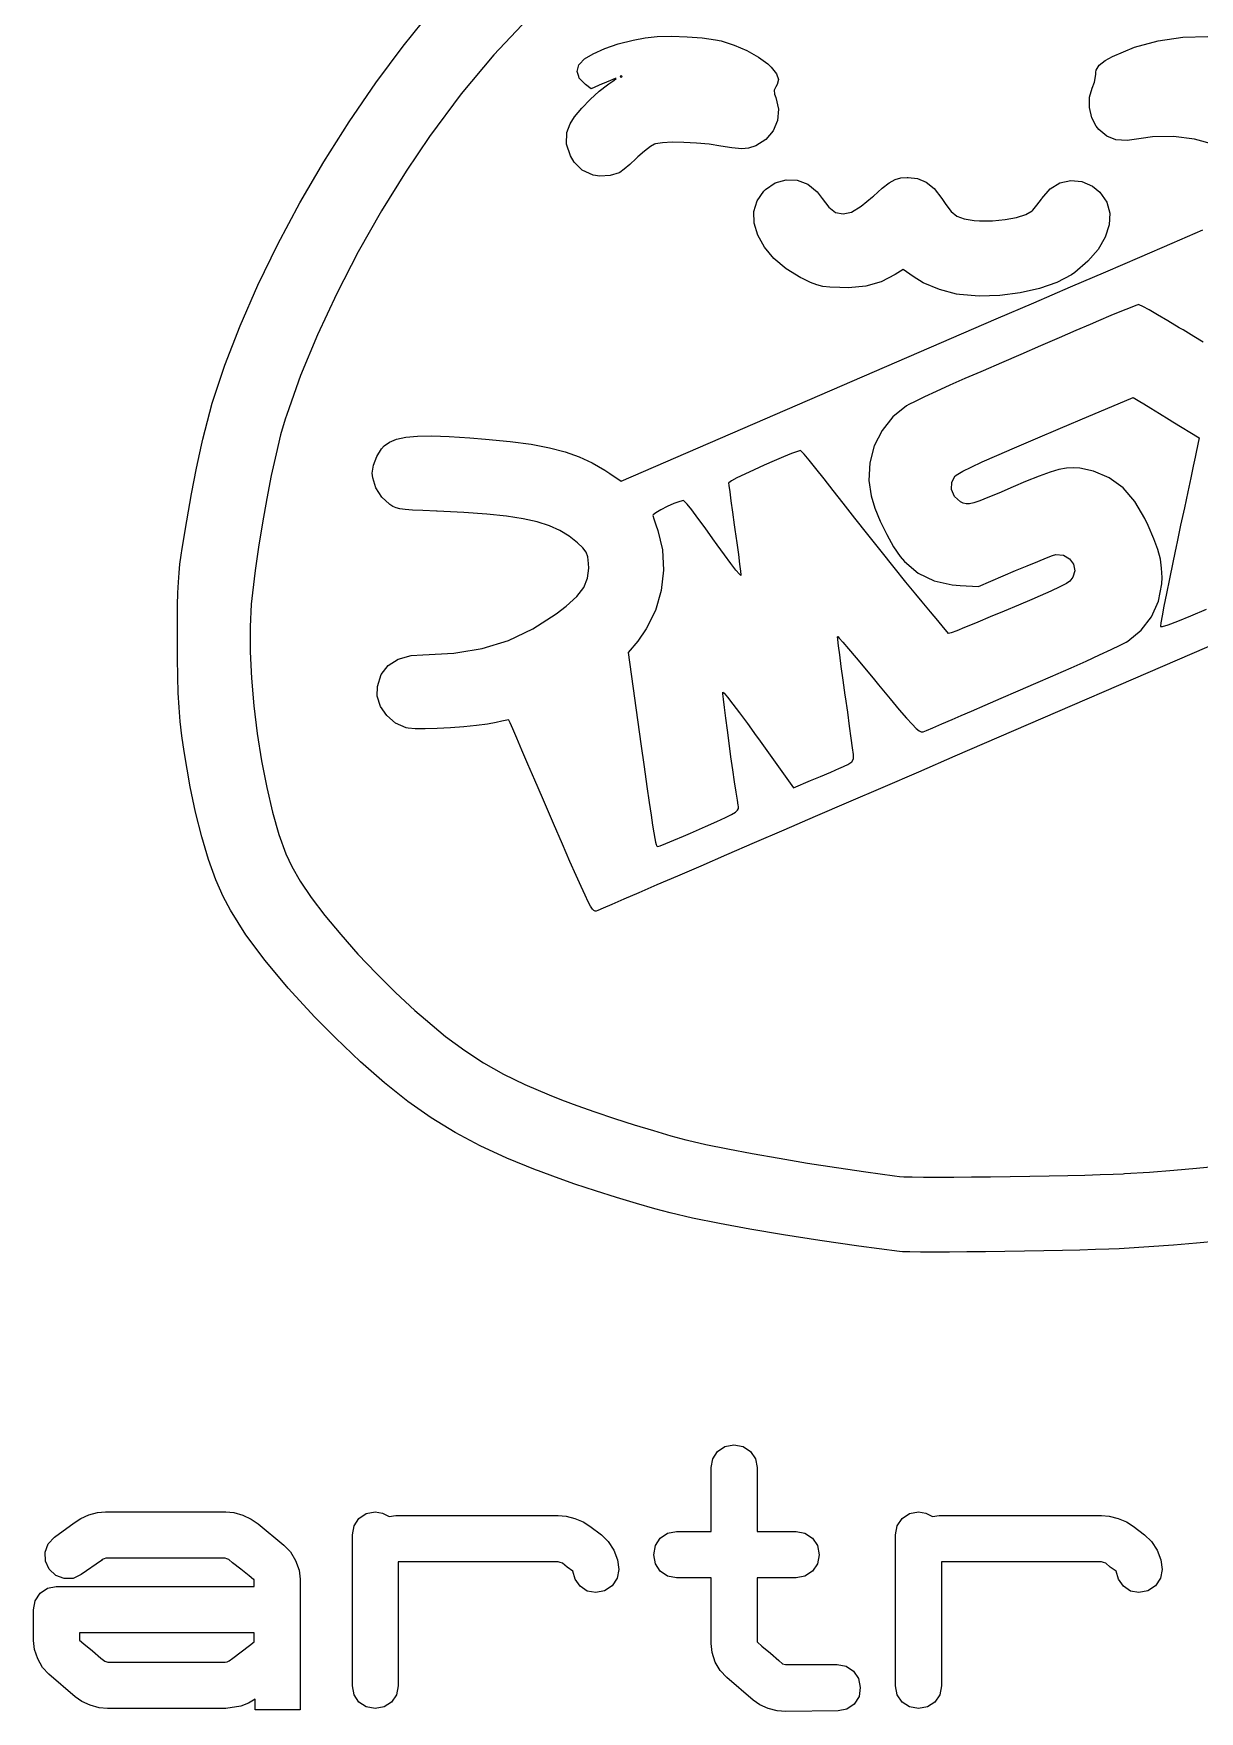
# Model space of a CAD drawing. Header units: inches. Extents: x 2.93 to 6.73, y -4.05 to -2.01.
# Drawn here: x 4.1877 to 4.3345, y -3.211 to -2.9997 of the extents above; entities that cross this region are included whole.
import ezdxf

# ---------------------------------------------------------------- set-up
doc = ezdxf.new("R2010")
doc.units = ezdxf.units.IN
doc.header["$MEASUREMENT"] = 0
doc.layers.add('BLACK', color=7, linetype='CONTINUOUS')

msp = doc.modelspace()

# ---------------------------------------------------------------- linework, layer by layer
at = {"layer": 'BLACK', "linetype": 'CONTINUOUS'}
for p, q in [((4.23423, -3.00129), (4.23665, -2.99829)), ((4.24987, -2.9979), (4.24564, -3.00239)), ((4.26129, -3.00102), (4.26316, -3.00054)), ((4.26316, -3.00054), (4.2647, -3.00024)), ((4.2647, -3.00024), (4.2662, -3.00009)), ((4.2662, -3.00009), (4.26802, -3.00005)), ((4.26802, -3.00005), (4.26998, -3.00011)), ((4.26998, -3.00011), (4.27188, -3.00026)), ((4.27188, -3.00026), (4.27354, -3.00049)), ((4.27354, -3.00049), (4.27428, -3.00065)), ((4.27428, -3.00065), (4.2759, -3.00117)), ((4.32631, -3.00145), (4.32931, -3.00064)), ((4.32931, -3.00064), (4.33243, -3.00018)), ((4.33243, -3.00018), (4.33555, -3.00008)), ((4.23076, -3.00594), (4.23423, -3.00129)), ((4.24564, -3.00239), (4.24153, -3.00731)), ((4.25706, -3.00291), (4.25815, -3.00225)), ((4.25815, -3.00225), (4.2596, -3.00161)), ((4.2596, -3.00161), (4.26129, -3.00102)), ((4.2759, -3.00117), (4.27751, -3.00187)), ((4.27751, -3.00187), (4.27897, -3.00268)), ((4.27897, -3.00268), (4.28013, -3.00353)), ((4.32261, -3.00311), (4.32355, -3.00259)), ((4.32355, -3.00259), (4.32631, -3.00145)), ((4.25612, -3.00449), (4.25634, -3.00364)), ((4.25632, -3.00511), (4.25612, -3.00449)), ((4.25634, -3.00364), (4.2564, -3.00356)), ((4.2564, -3.00356), (4.25706, -3.00291)), ((4.28013, -3.00353), (4.28055, -3.00393)), ((4.28055, -3.00393), (4.28122, -3.0048)), ((4.28122, -3.0048), (4.28147, -3.00549)), ((4.32139, -3.00511), (4.32144, -3.00481)), ((4.32144, -3.00481), (4.32147, -3.00459)), ((4.32147, -3.00459), (4.3215, -3.00433)), ((4.3215, -3.00433), (4.32188, -3.0037)), ((4.32188, -3.0037), (4.32261, -3.00311)), ((4.22741, -3.01082), (4.23076, -3.00594)), ((4.25639, -3.00533), (4.25632, -3.00511)), ((4.25716, -3.00612), (4.25639, -3.00533)), ((4.25788, -3.00666), (4.25716, -3.00612)), ((4.25776, -3.00801), (4.25888, -3.00699)), ((4.25926, -3.00606), (4.25788, -3.00666)), ((4.25888, -3.00699), (4.25993, -3.00617)), ((4.25931, -3.00604), (4.25926, -3.00606)), ((4.26033, -3.00561), (4.25931, -3.00604)), ((4.25993, -3.00617), (4.26011, -3.00605)), ((4.26011, -3.00605), (4.26076, -3.00561)), ((4.2609, -3.00539), (4.26033, -3.00561)), ((4.26076, -3.00561), (4.26103, -3.00539)), ((4.26103, -3.00539), (4.2609, -3.00539)), ((4.26168, -3.00498), (4.26155, -3.00511)), ((4.26155, -3.00511), (4.26168, -3.00525)), ((4.26181, -3.00511), (4.26168, -3.00498)), ((4.26168, -3.00525), (4.26181, -3.00511)), ((4.28114, -3.00642), (4.28092, -3.00685)), ((4.28092, -3.00685), (4.28097, -3.00733)), ((4.28132, -3.00613), (4.28114, -3.00642)), ((4.28147, -3.00549), (4.28132, -3.00613)), ((4.32065, -3.00772), (4.32097, -3.00661)), ((4.32097, -3.00661), (4.32127, -3.00584)), ((4.32097, -3.00661), (4.32097, -3.00661)), ((4.32127, -3.00584), (4.32139, -3.00512)), ((4.32139, -3.00512), (4.32139, -3.00511)), ((4.24153, -3.00731), (4.23753, -3.01266)), ((4.25581, -3.01019), (4.2567, -3.00912)), ((4.2567, -3.00912), (4.25776, -3.00801)), ((4.28097, -3.00733), (4.28114, -3.00778)), ((4.28114, -3.00778), (4.28149, -3.00923)), ((4.32065, -3.00902), (4.32065, -3.00772)), ((4.32093, -3.01031), (4.32065, -3.00902)), ((4.22422, -3.01587), (4.22741, -3.01082)), ((4.25484, -3.01217), (4.25523, -3.01107)), ((4.25523, -3.01107), (4.25581, -3.01019)), ((4.28136, -3.01066), (4.28082, -3.01197)), ((4.28149, -3.00923), (4.28136, -3.01066)), ((4.32149, -3.01138), (4.32093, -3.01031)), ((4.23753, -3.01266), (4.23457, -3.01703)), ((4.2548, -3.01363), (4.25484, -3.01217)), ((4.26809, -3.0134), (4.26686, -3.01346)), ((4.26957, -3.01342), (4.26809, -3.0134)), ((4.27117, -3.01351), (4.26957, -3.01342)), ((4.27989, -3.01306), (4.27864, -3.01386)), ((4.28082, -3.01197), (4.27989, -3.01306)), ((4.32183, -3.0118), (4.32149, -3.01138)), ((4.32283, -3.01264), (4.32183, -3.0118)), ((4.32399, -3.0131), (4.32283, -3.01264)), ((4.32541, -3.01319), (4.32399, -3.0131)), ((4.32717, -3.01295), (4.32541, -3.01319)), ((4.32858, -3.01273), (4.32717, -3.01295)), ((4.33122, -3.01266), (4.32858, -3.01273)), ((4.3339, -3.013), (4.33122, -3.01266)), ((4.33649, -3.01371), (4.3339, -3.013)), ((4.25528, -3.01513), (4.2548, -3.01363)), ((4.25574, -3.01592), (4.25528, -3.01513)), ((4.26356, -3.01545), (4.26275, -3.01619)), ((4.26378, -3.01524), (4.26356, -3.01545)), ((4.26461, -3.01452), (4.26378, -3.01524)), ((4.26536, -3.01395), (4.26461, -3.01452)), ((4.26587, -3.01365), (4.26536, -3.01395)), ((4.266, -3.01361), (4.26587, -3.01365)), ((4.26686, -3.01346), (4.266, -3.01361)), ((4.27276, -3.01366), (4.27117, -3.01351)), ((4.27424, -3.01389), (4.27276, -3.01366)), ((4.27562, -3.01411), (4.27424, -3.01389)), ((4.27687, -3.01422), (4.27562, -3.01411)), ((4.2777, -3.01417), (4.27687, -3.01422)), ((4.27864, -3.01386), (4.2777, -3.01417)), ((4.22121, -3.02103), (4.22422, -3.01587)), ((4.23457, -3.01703), (4.23147, -3.02204)), ((4.25677, -3.01691), (4.25574, -3.01592)), ((4.25815, -3.01753), (4.25677, -3.01691)), ((4.25899, -3.01767), (4.25815, -3.01753)), ((4.26028, -3.0176), (4.25899, -3.01767)), ((4.26142, -3.01725), (4.26028, -3.0176)), ((4.26151, -3.0172), (4.26142, -3.01725)), ((4.26203, -3.01681), (4.26151, -3.0172)), ((4.26275, -3.01619), (4.26203, -3.01681)), ((4.27879, -3.02077), (4.27964, -3.01956)), ((4.27964, -3.01956), (4.27983, -3.01937)), ((4.27983, -3.01937), (4.28108, -3.01852)), ((4.28108, -3.01852), (4.28246, -3.01813)), ((4.28246, -3.01813), (4.28385, -3.0182)), ((4.28385, -3.0182), (4.28518, -3.0187)), ((4.28518, -3.0187), (4.28635, -3.01963)), ((4.28635, -3.01963), (4.28699, -3.02047)), ((4.29344, -3.02019), (4.29456, -3.01919)), ((4.29456, -3.01919), (4.29543, -3.01852)), ((4.29543, -3.01852), (4.29617, -3.01811)), ((4.29617, -3.01811), (4.29689, -3.0179)), ((4.29689, -3.0179), (4.29771, -3.01784)), ((4.29771, -3.01784), (4.2978, -3.01784)), ((4.2978, -3.01784), (4.29901, -3.01798)), ((4.29901, -3.01798), (4.30008, -3.01842)), ((4.30008, -3.01842), (4.30107, -3.01924)), ((4.30107, -3.01924), (4.30207, -3.02047)), ((4.31466, -3.02047), (4.31569, -3.01929)), ((4.31569, -3.01929), (4.31692, -3.01853)), ((4.31692, -3.01853), (4.31829, -3.01821)), ((4.31829, -3.01821), (4.31969, -3.01833)), ((4.31969, -3.01833), (4.32102, -3.01892)), ((4.32102, -3.01892), (4.32197, -3.01971)), ((4.32197, -3.01971), (4.32282, -3.02094)), ((4.21843, -3.02623), (4.22121, -3.02103)), ((4.27839, -3.02214), (4.27879, -3.02077)), ((4.28699, -3.02047), (4.28782, -3.02159)), ((4.28782, -3.02159), (4.28868, -3.02224)), ((4.29068, -3.02219), (4.2919, -3.02147)), ((4.2919, -3.02147), (4.29333, -3.02029)), ((4.29333, -3.02029), (4.29344, -3.02019)), ((4.30207, -3.02047), (4.30258, -3.02123)), ((4.30258, -3.02123), (4.30324, -3.02212)), ((4.31351, -3.02197), (4.31404, -3.02135)), ((4.31404, -3.02135), (4.31459, -3.02059)), ((4.31459, -3.02059), (4.31466, -3.02047)), ((4.32282, -3.02094), (4.3232, -3.02233)), ((4.23147, -3.02204), (4.22854, -3.02721)), ((4.27843, -3.02361), (4.27839, -3.02214)), ((4.27887, -3.02512), (4.27843, -3.02361)), ((4.28868, -3.02224), (4.28962, -3.02244)), ((4.28962, -3.02244), (4.29068, -3.02219)), ((4.30324, -3.02212), (4.30396, -3.02271)), ((4.30396, -3.02271), (4.30488, -3.02307)), ((4.30488, -3.02307), (4.30612, -3.02326)), ((4.30612, -3.02326), (4.3068, -3.0233)), ((4.3068, -3.0233), (4.30842, -3.0233)), ((4.30842, -3.0233), (4.31002, -3.02315)), ((4.31002, -3.02315), (4.31147, -3.02287)), ((4.31147, -3.02287), (4.31265, -3.02249)), ((4.31265, -3.02249), (4.31345, -3.02203)), ((4.31345, -3.02203), (4.31351, -3.02197)), ((4.32313, -3.02382), (4.32264, -3.02536)), ((4.3232, -3.02233), (4.32313, -3.02382)), ((4.2797, -3.02661), (4.27887, -3.02512)), ((4.32264, -3.02536), (4.32175, -3.02691)), ((4.33107, -3.02611), (4.33493, -3.02445)), ((4.2159, -3.03142), (4.21843, -3.02623)), ((4.22854, -3.02721), (4.22584, -3.03246)), ((4.28089, -3.02804), (4.2797, -3.02661)), ((4.28243, -3.02935), (4.28089, -3.02804)), ((4.32175, -3.02691), (4.32046, -3.0284)), ((4.32271, -3.02971), (4.32699, -3.02786)), ((4.32699, -3.02786), (4.33107, -3.02611)), ((4.28428, -3.03047), (4.28243, -3.02935)), ((4.29618, -3.03006), (4.29441, -3.03097)), ((4.29717, -3.02943), (4.29618, -3.03006)), ((4.29843, -3.03033), (4.29717, -3.02943)), ((4.29972, -3.03111), (4.29843, -3.03033)), ((4.31837, -3.03009), (4.31655, -3.03105)), ((4.31825, -3.03163), (4.32271, -3.02971)), ((4.3188, -3.02979), (4.31837, -3.03009)), ((4.32046, -3.0284), (4.3188, -3.02979)), ((4.21366, -3.03653), (4.2159, -3.03142)), ((4.28449, -3.03058), (4.28428, -3.03047)), ((4.2855, -3.03107), (4.28449, -3.03058)), ((4.2863, -3.03138), (4.2855, -3.03107)), ((4.28706, -3.03156), (4.2863, -3.03138)), ((4.28797, -3.03166), (4.28706, -3.03156)), ((4.28922, -3.03171), (4.28797, -3.03166)), ((4.29031, -3.03172), (4.28922, -3.03171)), ((4.29249, -3.03151), (4.29031, -3.03172)), ((4.29441, -3.03097), (4.29249, -3.03151)), ((4.30176, -3.03197), (4.29972, -3.03111)), ((4.3039, -3.03252), (4.30176, -3.03197)), ((4.31193, -3.03238), (4.30935, -3.03271)), ((4.31437, -3.03182), (4.31193, -3.03238)), ((4.31365, -3.03362), (4.31825, -3.03163)), ((4.31655, -3.03105), (4.31437, -3.03182)), ((4.22584, -3.03246), (4.22341, -3.03768)), ((4.30428, -3.03258), (4.3039, -3.03252)), ((4.30676, -3.03278), (4.30428, -3.03258)), ((4.30935, -3.03271), (4.30676, -3.03278)), ((4.30891, -3.03566), (4.31365, -3.03362)), ((4.32577, -3.03424), (4.32468, -3.03468)), ((4.32651, -3.03396), (4.32577, -3.03424)), ((4.32685, -3.03385), (4.32651, -3.03396)), ((4.32691, -3.03387), (4.32685, -3.03385)), ((4.32736, -3.03408), (4.32691, -3.03387)), ((4.32816, -3.03451), (4.32736, -3.03408)), ((4.32924, -3.03513), (4.32816, -3.03451)), ((4.21173, -3.0415), (4.21366, -3.03653)), ((4.26168, -3.05608), (4.30891, -3.03566)), ((4.32072, -3.03635), (4.31895, -3.03712)), ((4.32178, -3.03589), (4.32072, -3.03635)), ((4.32333, -3.03524), (4.32178, -3.03589)), ((4.32468, -3.03468), (4.32333, -3.03524)), ((4.33053, -3.03589), (4.32924, -3.03513)), ((4.33196, -3.03676), (4.33053, -3.03589)), ((4.22341, -3.03768), (4.22129, -3.04279)), ((4.31683, -3.03804), (4.31447, -3.03906)), ((4.31895, -3.03712), (4.31683, -3.03804)), ((4.33244, -3.03705), (4.33196, -3.03676)), ((4.33379, -3.03788), (4.33244, -3.03705)), ((4.33497, -3.03858), (4.33379, -3.03788)), ((4.31201, -3.04013), (4.30956, -3.04119)), ((4.31447, -3.03906), (4.31201, -3.04013)), ((4.21015, -3.04627), (4.21173, -3.0415)), ((4.22129, -3.04279), (4.21955, -3.04768)), ((4.30696, -3.04231), (4.30497, -3.04318)), ((4.30726, -3.04218), (4.30696, -3.04231)), ((4.30956, -3.04119), (4.30726, -3.04218)), ((4.30136, -3.04479), (4.29987, -3.04548)), ((4.30308, -3.04401), (4.30136, -3.04479)), ((4.30497, -3.04318), (4.30308, -3.04401)), ((4.20896, -3.05078), (4.21015, -3.04627)), ((4.29762, -3.0466), (4.2959, -3.04798)), ((4.29788, -3.04645), (4.29762, -3.0466)), ((4.29869, -3.04604), (4.29788, -3.04645)), ((4.29987, -3.04548), (4.29869, -3.04604)), ((4.32187, -3.04737), (4.32615, -3.04557)), ((4.32615, -3.04557), (4.32699, -3.04606)), ((4.32699, -3.04606), (4.32751, -3.04637)), ((4.32751, -3.04637), (4.32837, -3.0469)), ((4.32837, -3.0469), (4.32947, -3.04757)), ((4.21935, -3.04829), (4.21878, -3.05026)), ((4.21955, -3.04768), (4.21935, -3.04829)), ((4.2959, -3.04798), (4.29452, -3.04969)), ((4.31699, -3.04942), (4.32057, -3.04791)), ((4.32057, -3.04791), (4.32187, -3.04737)), ((4.32947, -3.04757), (4.3307, -3.04833)), ((4.3307, -3.04833), (4.33114, -3.0486)), ((4.33114, -3.0486), (4.33445, -3.05065)), ((4.20879, -3.05154), (4.20896, -3.05078)), ((4.21878, -3.05026), (4.2182, -3.05265)), ((4.2318, -3.05165), (4.23249, -3.05117)), ((4.23249, -3.05117), (4.23339, -3.0508)), ((4.23339, -3.0508), (4.23455, -3.05055)), ((4.23455, -3.05055), (4.236, -3.05041)), ((4.236, -3.05041), (4.2378, -3.05038)), ((4.2378, -3.05038), (4.23999, -3.05045)), ((4.23999, -3.05045), (4.24262, -3.05062)), ((4.24262, -3.05062), (4.2446, -3.05078)), ((4.2446, -3.05078), (4.24769, -3.05109)), ((4.24769, -3.05109), (4.25034, -3.05145)), ((4.25034, -3.05145), (4.25262, -3.05188)), ((4.29452, -3.04969), (4.29354, -3.05166)), ((4.3112, -3.05189), (4.31387, -3.05074)), ((4.31387, -3.05074), (4.31699, -3.04942)), ((4.33445, -3.05065), (4.33408, -3.05242)), ((4.20818, -3.05444), (4.20879, -3.05154)), ((4.2182, -3.05265), (4.2176, -3.05536)), ((4.23049, -3.05408), (4.2309, -3.05298)), ((4.2309, -3.05298), (4.23146, -3.05203)), ((4.23146, -3.05203), (4.2318, -3.05165)), ((4.25262, -3.05188), (4.25461, -3.0524)), ((4.25461, -3.0524), (4.25639, -3.05302)), ((4.25639, -3.05302), (4.25803, -3.05379)), ((4.28094, -3.05352), (4.27967, -3.05408)), ((4.28213, -3.05301), (4.28094, -3.05352)), ((4.28314, -3.05261), (4.28213, -3.05301)), ((4.28388, -3.05234), (4.28314, -3.05261)), ((4.28426, -3.05224), (4.28388, -3.05234)), ((4.28434, -3.0523), (4.28426, -3.05224)), ((4.28471, -3.05271), (4.28434, -3.0523)), ((4.28534, -3.05346), (4.28471, -3.05271)), ((4.28619, -3.0545), (4.28534, -3.05346)), ((4.29354, -3.05166), (4.29297, -3.05378)), ((4.30715, -3.05367), (4.30897, -3.05286)), ((4.30897, -3.05286), (4.3112, -3.05189)), ((4.33395, -3.05308), (4.33371, -3.05418)), ((4.33408, -3.05242), (4.33395, -3.05308)), ((4.20756, -3.05767), (4.20818, -3.05444)), ((4.2176, -3.05536), (4.21702, -3.05829)), ((4.23032, -3.0551), (4.23049, -3.05408)), ((4.23037, -3.05565), (4.23032, -3.0551)), ((4.23078, -3.05692), (4.23037, -3.05565)), ((4.25803, -3.05379), (4.25962, -3.0547)), ((4.25962, -3.0547), (4.26024, -3.05511)), ((4.26024, -3.05511), (4.26168, -3.05608)), ((4.27625, -3.05568), (4.27555, -3.05606)), ((4.27723, -3.0552), (4.27625, -3.05568)), ((4.2784, -3.05465), (4.27723, -3.0552)), ((4.27967, -3.05408), (4.2784, -3.05465)), ((4.28722, -3.05578), (4.28619, -3.0545)), ((4.29297, -3.05378), (4.29285, -3.05599)), ((4.30333, -3.0562), (4.30374, -3.05541)), ((4.30374, -3.05541), (4.30405, -3.05519)), ((4.30405, -3.05519), (4.30471, -3.05483)), ((4.30471, -3.05483), (4.30574, -3.05433)), ((4.30574, -3.05433), (4.30715, -3.05367)), ((4.31431, -3.05545), (4.31259, -3.05615)), ((4.31569, -3.05495), (4.31431, -3.05545)), ((4.31681, -3.05462), (4.31569, -3.05495)), ((4.31776, -3.05445), (4.31681, -3.05462)), ((4.3186, -3.05441), (4.31776, -3.05445)), ((4.31943, -3.05447), (4.3186, -3.05441)), ((4.32114, -3.05483), (4.31943, -3.05447)), ((4.32315, -3.05566), (4.32114, -3.05483)), ((4.32489, -3.05693), (4.32315, -3.05566)), ((4.3334, -3.05566), (4.33302, -3.05744)), ((4.33371, -3.05418), (4.3334, -3.05566)), ((4.20695, -3.0611), (4.20756, -3.05767)), ((4.23151, -3.0581), (4.23078, -3.05692)), ((4.27521, -3.05628), (4.2752, -3.0563)), ((4.2752, -3.0563), (4.27524, -3.05665)), ((4.27555, -3.05606), (4.27521, -3.05628)), ((4.27524, -3.05665), (4.27534, -3.05743)), ((4.27534, -3.05743), (4.27549, -3.05857)), ((4.28838, -3.05725), (4.28722, -3.05578)), ((4.28964, -3.05886), (4.28838, -3.05725)), ((4.29285, -3.05599), (4.29314, -3.05794)), ((4.30328, -3.05716), (4.30333, -3.0562)), ((4.30364, -3.05804), (4.30328, -3.05716)), ((4.30924, -3.05759), (4.30787, -3.05816)), ((4.31103, -3.05682), (4.30924, -3.05759)), ((4.31259, -3.05615), (4.31103, -3.05682)), ((4.32637, -3.05863), (4.32489, -3.05693)), ((4.33302, -3.05744), (4.3326, -3.05946)), ((4.21702, -3.05829), (4.21648, -3.06133)), ((4.23248, -3.05899), (4.23151, -3.0581)), ((4.23253, -3.05903), (4.23248, -3.05899)), ((4.23292, -3.05926), (4.23253, -3.05903)), ((4.23331, -3.05944), (4.23292, -3.05926)), ((4.2338, -3.05957), (4.23331, -3.05944)), ((4.23447, -3.05966), (4.2338, -3.05957)), ((4.2354, -3.05973), (4.23447, -3.05966)), ((4.23669, -3.0598), (4.2354, -3.05973)), ((4.23842, -3.05987), (4.23669, -3.0598)), ((4.23851, -3.05987), (4.23842, -3.05987)), ((4.24186, -3.06003), (4.23851, -3.05987)), ((4.26667, -3.05969), (4.26603, -3.06007)), ((4.26747, -3.05927), (4.26667, -3.05969)), ((4.26831, -3.0589), (4.26747, -3.05927)), ((4.26904, -3.05863), (4.26831, -3.0589)), ((4.26952, -3.05854), (4.26904, -3.05863)), ((4.2696, -3.05859), (4.26952, -3.05854)), ((4.26996, -3.05899), (4.2696, -3.05859)), ((4.27055, -3.05972), (4.26996, -3.05899)), ((4.27132, -3.06074), (4.27055, -3.05972)), ((4.27549, -3.05857), (4.27569, -3.05999)), ((4.29111, -3.06074), (4.28964, -3.05886)), ((4.29314, -3.05794), (4.29363, -3.05947)), ((4.29363, -3.05947), (4.2943, -3.06114)), ((4.30439, -3.05869), (4.30364, -3.05804)), ((4.30475, -3.05885), (4.30439, -3.05869)), ((4.3051, -3.05894), (4.30475, -3.05885)), ((4.30552, -3.05894), (4.3051, -3.05894)), ((4.30608, -3.05882), (4.30552, -3.05894)), ((4.30683, -3.05857), (4.30608, -3.05882)), ((4.30787, -3.05816), (4.30683, -3.05857)), ((4.32762, -3.0608), (4.32637, -3.05863)), ((4.3326, -3.05946), (4.33213, -3.06165)), ((4.20638, -3.06456), (4.20695, -3.0611)), ((4.21648, -3.06133), (4.21598, -3.06439)), ((4.24474, -3.06023), (4.24186, -3.06003)), ((4.24721, -3.06049), (4.24474, -3.06023)), ((4.24931, -3.06082), (4.24721, -3.06049)), ((4.25109, -3.06122), (4.24931, -3.06082)), ((4.25262, -3.06171), (4.25109, -3.06122)), ((4.25394, -3.06231), (4.25262, -3.06171)), ((4.26569, -3.06035), (4.26567, -3.06041)), ((4.26567, -3.06041), (4.26579, -3.06083)), ((4.26603, -3.06007), (4.26569, -3.06035)), ((4.26579, -3.06083), (4.26602, -3.06157)), ((4.26602, -3.06157), (4.26628, -3.0623)), ((4.27223, -3.06197), (4.27132, -3.06074)), ((4.27323, -3.06336), (4.27223, -3.06197)), ((4.27569, -3.05999), (4.27592, -3.0616)), ((4.27592, -3.0616), (4.276, -3.06218)), ((4.29274, -3.06281), (4.29111, -3.06074)), ((4.2943, -3.06114), (4.29511, -3.06281)), ((4.32803, -3.06169), (4.32762, -3.0608)), ((4.32875, -3.06334), (4.32803, -3.06169)), ((4.33213, -3.06165), (4.33165, -3.06394)), ((4.2551, -3.06302), (4.25394, -3.06231)), ((4.25616, -3.06386), (4.2551, -3.06302)), ((4.25685, -3.0645), (4.25616, -3.06386)), ((4.26628, -3.0623), (4.26688, -3.06475)), ((4.27375, -3.06409), (4.27323, -3.06336)), ((4.27469, -3.06538), (4.27375, -3.06409)), ((4.276, -3.06218), (4.27624, -3.06384)), ((4.27624, -3.06384), (4.27644, -3.06531)), ((4.29442, -3.06492), (4.29274, -3.06281)), ((4.29511, -3.06281), (4.29596, -3.06434)), ((4.32926, -3.06471), (4.32875, -3.06334)), ((4.33161, -3.06412), (4.33114, -3.06634)), ((4.33165, -3.06394), (4.33161, -3.06412)), ((4.2061, -3.06654), (4.20625, -3.0654)), ((4.20625, -3.0654), (4.20638, -3.06456)), ((4.21598, -3.06439), (4.21556, -3.06736)), ((4.25725, -3.06502), (4.25685, -3.0645)), ((4.25745, -3.0656), (4.25725, -3.06502)), ((4.25755, -3.06644), (4.25745, -3.0656)), ((4.26688, -3.06475), (4.26702, -3.0673)), ((4.27549, -3.06646), (4.27469, -3.06538)), ((4.27644, -3.06531), (4.27659, -3.06653)), ((4.29605, -3.06695), (4.29442, -3.06492)), ((4.29596, -3.06434), (4.29681, -3.06559)), ((4.29681, -3.06559), (4.29734, -3.06622)), ((4.29734, -3.06622), (4.29909, -3.06766)), ((4.31281, -3.06674), (4.31414, -3.0662)), ((4.31414, -3.0662), (4.31523, -3.06576)), ((4.31523, -3.06576), (4.31601, -3.06546)), ((4.31601, -3.06546), (4.3164, -3.06534)), ((4.3164, -3.06534), (4.31641, -3.06533)), ((4.31641, -3.06533), (4.31739, -3.06543)), ((4.31739, -3.06543), (4.31815, -3.06587)), ((4.31815, -3.06587), (4.31865, -3.06656)), ((4.32958, -3.0659), (4.32926, -3.06471)), ((4.32974, -3.06703), (4.32958, -3.0659)), ((4.2059, -3.06883), (4.20598, -3.06765)), ((4.20598, -3.06765), (4.2061, -3.06654)), ((4.21556, -3.06736), (4.21522, -3.07014)), ((4.25695, -3.06948), (4.25743, -3.06832)), ((4.25743, -3.06832), (4.25758, -3.06704)), ((4.25758, -3.06704), (4.25755, -3.06644)), ((4.26702, -3.0673), (4.26672, -3.06988)), ((4.27613, -3.0673), (4.27549, -3.06646)), ((4.27656, -3.06781), (4.27613, -3.0673)), ((4.27673, -3.06796), (4.27656, -3.06781)), ((4.27659, -3.06653), (4.27669, -3.06742)), ((4.27669, -3.06742), (4.27673, -3.0679)), ((4.27673, -3.0679), (4.27673, -3.06796)), ((4.29753, -3.06879), (4.29605, -3.06695)), ((4.29909, -3.06766), (4.30109, -3.06864)), ((4.30666, -3.06934), (4.31134, -3.06736)), ((4.31134, -3.06736), (4.31281, -3.06674)), ((4.31857, -3.0682), (4.31818, -3.06869)), ((4.31881, -3.06737), (4.31857, -3.0682)), ((4.31865, -3.06656), (4.31881, -3.06737)), ((4.32979, -3.06821), (4.32974, -3.06703)), ((4.32975, -3.06904), (4.32979, -3.06821)), ((4.33114, -3.06634), (4.33071, -3.0684)), ((4.2058, -3.07172), (4.20584, -3.07015)), ((4.20584, -3.07015), (4.2059, -3.06883)), ((4.21522, -3.07014), (4.21508, -3.07158)), ((4.25607, -3.07062), (4.25695, -3.06948)), ((4.26672, -3.06988), (4.26598, -3.07237)), ((4.29879, -3.07032), (4.29753, -3.06879)), ((4.29959, -3.07128), (4.29879, -3.07032)), ((4.30109, -3.06864), (4.30334, -3.06916)), ((4.30334, -3.06916), (4.30438, -3.06925)), ((4.30438, -3.06925), (4.30666, -3.06934)), ((4.31579, -3.06994), (4.31446, -3.07053)), ((4.31692, -3.0694), (4.31579, -3.06994)), ((4.31775, -3.06897), (4.31692, -3.0694)), ((4.31818, -3.06869), (4.31775, -3.06897)), ((4.32933, -3.07121), (4.32975, -3.06904)), ((4.33034, -3.07025), (4.33003, -3.07182)), ((4.33071, -3.0684), (4.33034, -3.07025)), ((4.20579, -3.07364), (4.2058, -3.07172)), ((4.21508, -3.07158), (4.21493, -3.07443)), ((4.2535, -3.07281), (4.25475, -3.07183)), ((4.25475, -3.07183), (4.25607, -3.07062)), ((4.26598, -3.07237), (4.26483, -3.07469)), ((4.30064, -3.07255), (4.29959, -3.07128)), ((4.30155, -3.07364), (4.30064, -3.07255)), ((4.34836, -3.07143), (4.30371, -3.09073)), ((4.30989, -3.07245), (4.30813, -3.07319)), ((4.3117, -3.07169), (4.30989, -3.07245)), ((4.31339, -3.07099), (4.3117, -3.07169)), ((4.31446, -3.07053), (4.31339, -3.07099)), ((4.32846, -3.07317), (4.32933, -3.07121)), ((4.33003, -3.07182), (4.32979, -3.07307)), ((4.33341, -3.07307), (4.33537, -3.07223)), ((4.20578, -3.07443), (4.20579, -3.07364)), ((4.20578, -3.07598), (4.20578, -3.07443)), ((4.21493, -3.07443), (4.21494, -3.07757)), ((4.24746, -3.07614), (4.25056, -3.0747)), ((4.25056, -3.0747), (4.2535, -3.07281)), ((4.26483, -3.07469), (4.26375, -3.07622)), ((4.30226, -3.0745), (4.30155, -3.07364)), ((4.30272, -3.07506), (4.30226, -3.0745)), ((4.30491, -3.07454), (4.30393, -3.07493)), ((4.30608, -3.07405), (4.30491, -3.07454)), ((4.30661, -3.07383), (4.30608, -3.07405)), ((4.30813, -3.07319), (4.30661, -3.07383)), ((4.32716, -3.07487), (4.32846, -3.07317)), ((4.32964, -3.07394), (4.32958, -3.07435)), ((4.32958, -3.07435), (4.32958, -3.07438)), ((4.32958, -3.07438), (4.32984, -3.0744)), ((4.32979, -3.07307), (4.32964, -3.07394)), ((4.32984, -3.0744), (4.33057, -3.07419)), ((4.33057, -3.07419), (4.33176, -3.07374)), ((4.33176, -3.07374), (4.33341, -3.07307)), ((4.20579, -3.07838), (4.20578, -3.07598)), ((4.24415, -3.07715), (4.24746, -3.07614)), ((4.26375, -3.07622), (4.26255, -3.07767)), ((4.28893, -3.07568), (4.28894, -3.07567)), ((4.28896, -3.07603), (4.28893, -3.07568)), ((4.28894, -3.07567), (4.28912, -3.07585)), ((4.28905, -3.07682), (4.28896, -3.07603)), ((4.2892, -3.07798), (4.28905, -3.07682)), ((4.28912, -3.07585), (4.28959, -3.07638)), ((4.28959, -3.07638), (4.29032, -3.07721)), ((4.3029, -3.07528), (4.30272, -3.07506)), ((4.30291, -3.07528), (4.3029, -3.07528)), ((4.30324, -3.07519), (4.30291, -3.07528)), ((4.30393, -3.07493), (4.30324, -3.07519)), ((4.32337, -3.07731), (4.32451, -3.07675)), ((4.32451, -3.07675), (4.32528, -3.07636)), ((4.32528, -3.07636), (4.32548, -3.07624)), ((4.32548, -3.07624), (4.32716, -3.07487)), ((4.20582, -3.08072), (4.20579, -3.07838)), ((4.21494, -3.07757), (4.2151, -3.08091)), ((4.23232, -3.0793), (4.23358, -3.0785)), ((4.23358, -3.0785), (4.23521, -3.07806)), ((4.23521, -3.07806), (4.23669, -3.07795)), ((4.23669, -3.07795), (4.24058, -3.07775)), ((4.24058, -3.07775), (4.24108, -3.07767)), ((4.24108, -3.07767), (4.24415, -3.07715)), ((4.26255, -3.07767), (4.26416, -3.08916)), ((4.28939, -3.07945), (4.2892, -3.07798)), ((4.29032, -3.07721), (4.29125, -3.07832)), ((4.29125, -3.07832), (4.29235, -3.07963)), ((4.31836, -3.07958), (4.32022, -3.07875)), ((4.32022, -3.07875), (4.32191, -3.07798)), ((4.32191, -3.07798), (4.32337, -3.07731)), ((4.20588, -3.08275), (4.20582, -3.08072)), ((4.2151, -3.08091), (4.21541, -3.08437)), ((4.23096, -3.08196), (4.23145, -3.08045)), ((4.23145, -3.08045), (4.23232, -3.0793)), ((4.28963, -3.08117), (4.28939, -3.07945)), ((4.29235, -3.07963), (4.29357, -3.0811)), ((4.31388, -3.08154), (4.31604, -3.0806)), ((4.31604, -3.0806), (4.31641, -3.08044)), ((4.31641, -3.08044), (4.31836, -3.07958)), ((4.20599, -3.08458), (4.20588, -3.08275)), ((4.23095, -3.08315), (4.23096, -3.08196)), ((4.23137, -3.08445), (4.23095, -3.08315)), ((4.27447, -3.08288), (4.27446, -3.08265)), ((4.27446, -3.08265), (4.27463, -3.08279)), ((4.27455, -3.08355), (4.27447, -3.08288)), ((4.27463, -3.08279), (4.27506, -3.08331)), ((4.2899, -3.08306), (4.28963, -3.08117)), ((4.28993, -3.08327), (4.2899, -3.08306)), ((4.29357, -3.0811), (4.29409, -3.08173)), ((4.29409, -3.08173), (4.29554, -3.08349)), ((4.30952, -3.08343), (4.31167, -3.08249)), ((4.31167, -3.08249), (4.31388, -3.08154)), ((4.20614, -3.08635), (4.20599, -3.08458)), ((4.21541, -3.08437), (4.21584, -3.08787)), ((4.23216, -3.08562), (4.23137, -3.08445)), ((4.27467, -3.0846), (4.27455, -3.08355)), ((4.27484, -3.08592), (4.27467, -3.0846)), ((4.27506, -3.08331), (4.27572, -3.08416)), ((4.27572, -3.08416), (4.27656, -3.08528)), ((4.2902, -3.08518), (4.28993, -3.08327)), ((4.29044, -3.08694), (4.2902, -3.08518)), ((4.29554, -3.08349), (4.2967, -3.08488)), ((4.2967, -3.08488), (4.29761, -3.08593)), ((4.30447, -3.08562), (4.30581, -3.08504)), ((4.30581, -3.08504), (4.30753, -3.08429)), ((4.30753, -3.08429), (4.30952, -3.08343)), ((4.20635, -3.08816), (4.20614, -3.08635)), ((4.23326, -3.08656), (4.23216, -3.08562)), ((4.23458, -3.08716), (4.23326, -3.08656)), ((4.23482, -3.08721), (4.23458, -3.08716)), ((4.23572, -3.08728), (4.23482, -3.08721)), ((4.23699, -3.0873), (4.23572, -3.08728)), ((4.2385, -3.08726), (4.23699, -3.0873)), ((4.24016, -3.08717), (4.2385, -3.08726)), ((4.24184, -3.08704), (4.24016, -3.08717)), ((4.24343, -3.08688), (4.24184, -3.08704)), ((4.24483, -3.08669), (4.24343, -3.08688)), ((4.24592, -3.08648), (4.24483, -3.08669)), ((4.24665, -3.08632), (4.24592, -3.08648)), ((4.24727, -3.08619), (4.24665, -3.08632)), ((4.24753, -3.08616), (4.24727, -3.08619)), ((4.24753, -3.08618), (4.24753, -3.08616)), ((4.24769, -3.08653), (4.24753, -3.08618)), ((4.24802, -3.0873), (4.24769, -3.08653)), ((4.24852, -3.08846), (4.24802, -3.0873)), ((4.27504, -3.08745), (4.27484, -3.08592)), ((4.27656, -3.08528), (4.27756, -3.08663)), ((4.27756, -3.08663), (4.27866, -3.08815)), ((4.29065, -3.08846), (4.29044, -3.08694)), ((4.29761, -3.08593), (4.2983, -3.0867)), ((4.2983, -3.0867), (4.29881, -3.08722)), ((4.29881, -3.08722), (4.29918, -3.08753)), ((4.30013, -3.08749), (4.30093, -3.08715)), ((4.30093, -3.08715), (4.30204, -3.08667)), ((4.30204, -3.08667), (4.30335, -3.08611)), ((4.30335, -3.08611), (4.30447, -3.08562)), ((4.20664, -3.09014), (4.20635, -3.08816)), ((4.21584, -3.08787), (4.21638, -3.09132)), ((4.24917, -3.08995), (4.24852, -3.08846)), ((4.26416, -3.08916), (4.26457, -3.09208)), ((4.27527, -3.0891), (4.27504, -3.08745)), ((4.2755, -3.09079), (4.27527, -3.0891)), ((4.27866, -3.08815), (4.27896, -3.08856)), ((4.27896, -3.08856), (4.28337, -3.09471)), ((4.29081, -3.08968), (4.29065, -3.08846)), ((4.29918, -3.08753), (4.29945, -3.08767)), ((4.29945, -3.08767), (4.29965, -3.08768)), ((4.29965, -3.08768), (4.29971, -3.08767)), ((4.29971, -3.08767), (4.30013, -3.08749)), ((4.20699, -3.09238), (4.20664, -3.09014)), ((4.21638, -3.09132), (4.21703, -3.09465)), ((4.24993, -3.09172), (4.24917, -3.08995)), ((4.27573, -3.09243), (4.2755, -3.09079)), ((4.29023, -3.09177), (4.29074, -3.09142)), ((4.29074, -3.09142), (4.29093, -3.09108)), ((4.29091, -3.09053), (4.29081, -3.08968)), ((4.29095, -3.09093), (4.29091, -3.09053)), ((4.29093, -3.09108), (4.29095, -3.09093)), ((4.30371, -3.09073), (4.2991, -3.09272)), ((4.20738, -3.09457), (4.20699, -3.09238)), ((4.2508, -3.09374), (4.24993, -3.09172)), ((4.26457, -3.09208), (4.26491, -3.09453)), ((4.27595, -3.09395), (4.27573, -3.09243)), ((4.28552, -3.0938), (4.28676, -3.09327)), ((4.28676, -3.09327), (4.28806, -3.09272)), ((4.28806, -3.09272), (4.28916, -3.09225)), ((4.28916, -3.09225), (4.28931, -3.09219)), ((4.28931, -3.09219), (4.29023, -3.09177)), ((4.2991, -3.09272), (4.29462, -3.09466)), ((4.20807, -3.09779), (4.20738, -3.09457)), ((4.21703, -3.09465), (4.21776, -3.09776)), ((4.25176, -3.09596), (4.2508, -3.09374)), ((4.26491, -3.09453), (4.26519, -3.09654)), ((4.27614, -3.09525), (4.27595, -3.09395)), ((4.2763, -3.09626), (4.27614, -3.09525)), ((4.28337, -3.09471), (4.28552, -3.0938)), ((4.29462, -3.09466), (4.29028, -3.09653)), ((4.20885, -3.10089), (4.20807, -3.09779)), ((4.21776, -3.09776), (4.21857, -3.10059)), ((4.25278, -3.09833), (4.25176, -3.09596)), ((4.26519, -3.09654), (4.26543, -3.09816)), ((4.27556, -3.09808), (4.27605, -3.09778)), ((4.27605, -3.09778), (4.27632, -3.09754)), ((4.27641, -3.0969), (4.2763, -3.09626)), ((4.27632, -3.09754), (4.27643, -3.09731)), ((4.27644, -3.09707), (4.27641, -3.0969)), ((4.27643, -3.09731), (4.27644, -3.09707)), ((4.29028, -3.09653), (4.28612, -3.09833)), ((4.25316, -3.09922), (4.25278, -3.09833)), ((4.25428, -3.10182), (4.25316, -3.09922)), ((4.26543, -3.09816), (4.26561, -3.09943)), ((4.26561, -3.09943), (4.26577, -3.10039)), ((4.27039, -3.10041), (4.27227, -3.0996)), ((4.27227, -3.0996), (4.27372, -3.09896)), ((4.27372, -3.09896), (4.2748, -3.09846)), ((4.2748, -3.09846), (4.27556, -3.09808)), ((4.28216, -3.10004), (4.27842, -3.10165)), ((4.28612, -3.09833), (4.28216, -3.10004)), ((4.20971, -3.10375), (4.20885, -3.10089)), ((4.21857, -3.10059), (4.21945, -3.10303)), ((4.25522, -3.10398), (4.25428, -3.10182)), ((4.26577, -3.10039), (4.26589, -3.10109)), ((4.26589, -3.10109), (4.26598, -3.10156)), ((4.26598, -3.10156), (4.26606, -3.10186)), ((4.26606, -3.10186), (4.26613, -3.10202)), ((4.26613, -3.10202), (4.2662, -3.10208)), ((4.2662, -3.10208), (4.26627, -3.1021)), ((4.26627, -3.1021), (4.26658, -3.102)), ((4.26627, -3.1021), (4.26627, -3.1021)), ((4.26658, -3.102), (4.26728, -3.10172)), ((4.26728, -3.10172), (4.26828, -3.10131)), ((4.26828, -3.10131), (4.26951, -3.10079)), ((4.26951, -3.10079), (4.27039, -3.10041)), ((4.27842, -3.10165), (4.27493, -3.10316)), ((4.21062, -3.10629), (4.20971, -3.10375)), ((4.21945, -3.10303), (4.22017, -3.10463)), ((4.25599, -3.10574), (4.25522, -3.10398)), ((4.27493, -3.10316), (4.2717, -3.10456)), ((4.21154, -3.10841), (4.21062, -3.10629)), ((4.22017, -3.10463), (4.22122, -3.10646)), ((4.25662, -3.10715), (4.25599, -3.10574)), ((4.26877, -3.10582), (4.26616, -3.10695)), ((4.2717, -3.10456), (4.26877, -3.10582)), ((4.21245, -3.11013), (4.21154, -3.10841)), ((4.22122, -3.10646), (4.22264, -3.10854)), ((4.25712, -3.10824), (4.25662, -3.10715)), ((4.25752, -3.10905), (4.25712, -3.10824)), ((4.26389, -3.10792), (4.26199, -3.10875)), ((4.26616, -3.10695), (4.26389, -3.10792)), ((4.21439, -3.11321), (4.21245, -3.11013)), ((4.22264, -3.10854), (4.22436, -3.1108)), ((4.25782, -3.10962), (4.25752, -3.10905)), ((4.25806, -3.10998), (4.25782, -3.10962)), ((4.25824, -3.11018), (4.25806, -3.10998)), ((4.25839, -3.11025), (4.25824, -3.11018)), ((4.25852, -3.11023), (4.25839, -3.11025)), ((4.25872, -3.11015), (4.25852, -3.11023)), ((4.25938, -3.10987), (4.25872, -3.11015)), ((4.26048, -3.1094), (4.25938, -3.10987)), ((4.26199, -3.10875), (4.26048, -3.1094)), ((4.22436, -3.1108), (4.22634, -3.1132)), ((4.21682, -3.11648), (4.21439, -3.11321)), ((4.22634, -3.1132), (4.22852, -3.11565)), ((4.21972, -3.11994), (4.21682, -3.11648)), ((4.22852, -3.11565), (4.23084, -3.1181)), ((4.23084, -3.1181), (4.23325, -3.12049)), ((4.2231, -3.12359), (4.21972, -3.11994)), ((4.23325, -3.12049), (4.23569, -3.12276)), ((4.23569, -3.12276), (4.23701, -3.12391)), ((4.22568, -3.1262), (4.2231, -3.12359)), ((4.23701, -3.12391), (4.23955, -3.12601)), ((4.22884, -3.12922), (4.22568, -3.1262)), ((4.23955, -3.12601), (4.24196, -3.1278)), ((4.23185, -3.13187), (4.22884, -3.12922)), ((4.24196, -3.1278), (4.24434, -3.12936)), ((4.24434, -3.12936), (4.24683, -3.13077)), ((4.24683, -3.13077), (4.24954, -3.13209)), ((4.23479, -3.1342), (4.23185, -3.13187)), ((4.24954, -3.13209), (4.25259, -3.13339)), ((4.25259, -3.13339), (4.25415, -3.13401)), ((4.23773, -3.13627), (4.23479, -3.1342)), ((4.25415, -3.13401), (4.2561, -3.13473)), ((4.2561, -3.13473), (4.25836, -3.13553)), ((4.25836, -3.13553), (4.26081, -3.13634)), ((4.24074, -3.13812), (4.23773, -3.13627)), ((4.26081, -3.13634), (4.26331, -3.13715)), ((4.26331, -3.13715), (4.26572, -3.13789)), ((4.26572, -3.13789), (4.26793, -3.13853)), ((4.24389, -3.13979), (4.24074, -3.13812)), ((4.24725, -3.14135), (4.24389, -3.13979)), ((4.26793, -3.13853), (4.2698, -3.13903)), ((4.2698, -3.13903), (4.27004, -3.13909)), ((4.27004, -3.13909), (4.27234, -3.13962)), ((4.27234, -3.13962), (4.27509, -3.14018)), ((4.27509, -3.14018), (4.27818, -3.14077)), ((4.25089, -3.14283), (4.24725, -3.14135)), ((4.27818, -3.14077), (4.28156, -3.14137)), ((4.28156, -3.14137), (4.28512, -3.14197)), ((4.28512, -3.14197), (4.28878, -3.14255)), ((4.25125, -3.14297), (4.25089, -3.14283)), ((4.2534, -3.14376), (4.25125, -3.14297)), ((4.25585, -3.14461), (4.2534, -3.14376)), ((4.28878, -3.14255), (4.29247, -3.14309)), ((4.29247, -3.14309), (4.2961, -3.14358)), ((4.2961, -3.14358), (4.29672, -3.14367)), ((4.29672, -3.14367), (4.29729, -3.1437)), ((4.29729, -3.1437), (4.29832, -3.14372)), ((4.29832, -3.14372), (4.29975, -3.14373)), ((4.29975, -3.14373), (4.30151, -3.14374)), ((4.30151, -3.14374), (4.30355, -3.14373)), ((4.30355, -3.14373), (4.30579, -3.14371)), ((4.30579, -3.14371), (4.30818, -3.14369)), ((4.30818, -3.14369), (4.31065, -3.14366)), ((4.31065, -3.14366), (4.31314, -3.14362)), ((4.31314, -3.14362), (4.31558, -3.14358)), ((4.31558, -3.14358), (4.31791, -3.14353)), ((4.31791, -3.14353), (4.32008, -3.14348)), ((4.32008, -3.14348), (4.32201, -3.14342)), ((4.32201, -3.14342), (4.32364, -3.14337)), ((4.32364, -3.14337), (4.32491, -3.14331)), ((4.32491, -3.14331), (4.32507, -3.1433)), ((4.32507, -3.1433), (4.32823, -3.1431)), ((4.32823, -3.1431), (4.33128, -3.14287)), ((4.33128, -3.14287), (4.33415, -3.14263)), ((4.33415, -3.14263), (4.33674, -3.14236)), ((4.25845, -3.14547), (4.25585, -3.14461)), ((4.26108, -3.1463), (4.25845, -3.14547)), ((4.26361, -3.14707), (4.26108, -3.1463)), ((4.26591, -3.14774), (4.26361, -3.14707)), ((4.26785, -3.14825), (4.26591, -3.14774)), ((4.27064, -3.14889), (4.26785, -3.14825)), ((4.27405, -3.14959), (4.27064, -3.14889)), ((4.27789, -3.1503), (4.27405, -3.14959)), ((4.28213, -3.15102), (4.27789, -3.1503)), ((4.28671, -3.15173), (4.28213, -3.15102)), ((4.29159, -3.15243), (4.28671, -3.15173)), ((4.29672, -3.15311), (4.29159, -3.15243)), ((4.32141, -3.15287), (4.31945, -3.15293)), ((4.32309, -3.15282), (4.32141, -3.15287)), ((4.32441, -3.15276), (4.32309, -3.15282)), ((4.32502, -3.15272), (4.32441, -3.15276)), ((4.32814, -3.15253), (4.32502, -3.15272)), ((4.33122, -3.15231), (4.32814, -3.15253)), ((4.33415, -3.15207), (4.33122, -3.15231)), ((4.33686, -3.15182), (4.33415, -3.15207)), ((4.2971, -3.15314), (4.29672, -3.15311)), ((4.29802, -3.15317), (4.2971, -3.15314)), ((4.29936, -3.15318), (4.29802, -3.15317)), ((4.30104, -3.15318), (4.29936, -3.15318)), ((4.30301, -3.15318), (4.30104, -3.15318)), ((4.3052, -3.15316), (4.30301, -3.15318)), ((4.30755, -3.15314), (4.3052, -3.15316)), ((4.31, -3.15311), (4.30755, -3.15314)), ((4.31247, -3.15307), (4.31, -3.15311)), ((4.31492, -3.15303), (4.31247, -3.15307)), ((4.31726, -3.15298), (4.31492, -3.15303)), ((4.31945, -3.15293), (4.31726, -3.15298)), ((4.27382, -3.17828), (4.27474, -3.17765)), ((4.27474, -3.17765), (4.27586, -3.17744)), ((4.27586, -3.17744), (4.27703, -3.17766)), ((4.27703, -3.17766), (4.27796, -3.17828)), ((4.273, -3.18032), (4.27321, -3.17921)), ((4.273, -3.18836), (4.273, -3.18032)), ((4.27321, -3.17921), (4.27382, -3.17828)), ((4.27796, -3.17828), (4.27858, -3.17921)), ((4.27858, -3.17921), (4.27878, -3.18032)), ((4.27878, -3.18032), (4.27878, -3.18836)), ((4.19361, -3.18675), (4.19463, -3.18629)), ((4.19463, -3.18629), (4.1957, -3.186)), ((4.1957, -3.186), (4.1967, -3.1859)), ((4.1967, -3.1859), (4.21186, -3.1859)), ((4.21186, -3.1859), (4.2129, -3.186)), ((4.2129, -3.186), (4.214, -3.18632)), ((4.214, -3.18632), (4.21505, -3.1868)), ((4.22864, -3.18673), (4.22956, -3.18611)), ((4.22956, -3.18611), (4.23068, -3.1859)), ((4.23068, -3.1859), (4.23162, -3.18605)), ((4.23162, -3.18605), (4.23244, -3.18647)), ((4.23244, -3.18647), (4.23327, -3.18636)), ((4.23327, -3.18636), (4.25372, -3.18636)), ((4.25372, -3.18636), (4.25472, -3.18645)), ((4.25472, -3.18645), (4.25584, -3.18673)), ((4.29707, -3.18673), (4.29798, -3.18611)), ((4.29798, -3.18611), (4.29911, -3.1859)), ((4.29911, -3.1859), (4.30005, -3.18605)), ((4.30005, -3.18605), (4.30087, -3.18647)), ((4.30087, -3.18647), (4.3017, -3.18636)), ((4.3017, -3.18636), (4.32215, -3.18636)), ((4.32215, -3.18636), (4.32315, -3.18645)), ((4.32315, -3.18645), (4.32427, -3.18673)), ((4.1903, -3.18908), (4.19278, -3.18729)), ((4.19278, -3.18729), (4.19361, -3.18675)), ((4.21505, -3.1868), (4.21593, -3.18739)), ((4.21593, -3.18739), (4.21918, -3.19008)), ((4.22781, -3.18881), (4.22802, -3.18765)), ((4.22781, -3.20782), (4.22781, -3.18881)), ((4.22802, -3.18765), (4.22864, -3.18673)), ((4.25584, -3.18673), (4.2569, -3.18716)), ((4.2569, -3.18716), (4.25774, -3.1877)), ((4.25774, -3.1877), (4.25917, -3.18881)), ((4.25917, -3.18881), (4.26002, -3.18964)), ((4.2666, -3.1892), (4.26752, -3.18857)), ((4.26752, -3.18857), (4.26864, -3.18836)), ((4.26864, -3.18836), (4.273, -3.18836)), ((4.27878, -3.18836), (4.28369, -3.18836)), ((4.28369, -3.18836), (4.28481, -3.18857)), ((4.28481, -3.18857), (4.28576, -3.1892)), ((4.29624, -3.18881), (4.29645, -3.18765)), ((4.29624, -3.20782), (4.29624, -3.18881)), ((4.29645, -3.18765), (4.29707, -3.18673)), ((4.32427, -3.18673), (4.32533, -3.18716)), ((4.32533, -3.18716), (4.32617, -3.1877)), ((4.32617, -3.1877), (4.3276, -3.18881)), ((4.3276, -3.18881), (4.32845, -3.18964)), ((4.18912, -3.19099), (4.18951, -3.18992)), ((4.18951, -3.18992), (4.1903, -3.18908)), ((4.21918, -3.19008), (4.22002, -3.19095)), ((4.26002, -3.18964), (4.26074, -3.19073)), ((4.26074, -3.19073), (4.26122, -3.19195)), ((4.26578, -3.19132), (4.26599, -3.19013)), ((4.26599, -3.19013), (4.2666, -3.1892)), ((4.28576, -3.1892), (4.28639, -3.19014)), ((4.28639, -3.19014), (4.28661, -3.19132)), ((4.32845, -3.18964), (4.32917, -3.19073)), ((4.32917, -3.19073), (4.32965, -3.19195)), ((4.18915, -3.19213), (4.18912, -3.19099)), ((4.18964, -3.19313), (4.18915, -3.19213)), ((4.1962, -3.19203), (4.19367, -3.19379)), ((4.19631, -3.19191), (4.1962, -3.19203)), ((4.19653, -3.1918), (4.19631, -3.19191)), ((4.19675, -3.19175), (4.19653, -3.1918)), ((4.2118, -3.19175), (4.19675, -3.19175)), ((4.21202, -3.1918), (4.2118, -3.19175)), ((4.21224, -3.19191), (4.21202, -3.1918)), ((4.21271, -3.1923), (4.21224, -3.19191)), ((4.21376, -3.19313), (4.21271, -3.1923)), ((4.22002, -3.19095), (4.22067, -3.19204)), ((4.22067, -3.19204), (4.22109, -3.19323)), ((4.25372, -3.19221), (4.2336, -3.19221)), ((4.2336, -3.19221), (4.2336, -3.20782)), ((4.25399, -3.19227), (4.25372, -3.19221)), ((4.25427, -3.19238), (4.25399, -3.19227)), ((4.25485, -3.19285), (4.25427, -3.19238)), ((4.25559, -3.19337), (4.25485, -3.19285)), ((4.26122, -3.19195), (4.26138, -3.19315)), ((4.26598, -3.19245), (4.26578, -3.19132)), ((4.2666, -3.19338), (4.26598, -3.19245)), ((4.2864, -3.19245), (4.28576, -3.19338)), ((4.28661, -3.19132), (4.2864, -3.19245)), ((4.32215, -3.19221), (4.30203, -3.19221)), ((4.30203, -3.19221), (4.30203, -3.20782)), ((4.32242, -3.19227), (4.32215, -3.19221)), ((4.3227, -3.19238), (4.32242, -3.19227)), ((4.32327, -3.19285), (4.3227, -3.19238)), ((4.32402, -3.19337), (4.32327, -3.19285)), ((4.32965, -3.19195), (4.32981, -3.19315)), ((4.19047, -3.19392), (4.18964, -3.19313)), ((4.19152, -3.19431), (4.19047, -3.19392)), ((4.19263, -3.19428), (4.19152, -3.19431)), ((4.19367, -3.19379), (4.19263, -3.19428)), ((4.21483, -3.19396), (4.21376, -3.19313)), ((4.21538, -3.1944), (4.21483, -3.19396)), ((4.21544, -3.1944), (4.21538, -3.1944)), ((4.21544, -3.19529), (4.21544, -3.1944)), ((4.22109, -3.19323), (4.22123, -3.19438)), ((4.22123, -3.19438), (4.22123, -3.19526)), ((4.25587, -3.19439), (4.25559, -3.19337)), ((4.2565, -3.19527), (4.25587, -3.19439)), ((4.26117, -3.19427), (4.26053, -3.19522)), ((4.26138, -3.19315), (4.26117, -3.19427)), ((4.26752, -3.194), (4.2666, -3.19338)), ((4.26864, -3.19421), (4.26752, -3.194)), ((4.273, -3.19421), (4.26864, -3.19421)), ((4.273, -3.20246), (4.273, -3.19421)), ((4.28369, -3.19421), (4.27878, -3.19421)), ((4.27878, -3.19421), (4.27878, -3.20228)), ((4.28481, -3.194), (4.28369, -3.19421)), ((4.28576, -3.19338), (4.28481, -3.194)), ((4.3243, -3.19439), (4.32402, -3.19337)), ((4.32493, -3.19527), (4.3243, -3.19439)), ((4.32959, -3.19427), (4.32895, -3.19522)), ((4.32981, -3.19315), (4.32959, -3.19427)), ((4.18766, -3.19822), (4.18786, -3.19709)), ((4.18786, -3.19709), (4.18848, -3.19615)), ((4.18848, -3.19615), (4.18941, -3.1955)), ((4.18941, -3.1955), (4.19052, -3.19529)), ((4.19052, -3.19529), (4.21544, -3.19529)), ((4.22123, -3.19526), (4.22123, -3.20246)), ((4.25739, -3.19587), (4.2565, -3.19527)), ((4.25846, -3.19607), (4.25739, -3.19587)), ((4.25958, -3.19586), (4.25846, -3.19607)), ((4.26053, -3.19522), (4.25958, -3.19586)), ((4.32581, -3.19587), (4.32493, -3.19527)), ((4.32688, -3.19607), (4.32581, -3.19587)), ((4.32801, -3.19586), (4.32688, -3.19607)), ((4.32895, -3.19522), (4.32801, -3.19586)), ((4.18766, -3.20195), (4.18766, -3.19822)), ((4.21544, -3.20113), (4.19345, -3.20113)), ((4.19345, -3.20113), (4.19345, -3.20195)), ((4.21544, -3.20222), (4.21544, -3.20113)), ((4.18766, -3.2021), (4.18766, -3.20195)), ((4.18778, -3.20324), (4.18766, -3.2021)), ((4.18818, -3.20442), (4.18778, -3.20324)), ((4.19345, -3.20195), (4.19345, -3.20206)), ((4.19345, -3.20206), (4.194, -3.20252)), ((4.194, -3.20252), (4.19507, -3.20342)), ((4.19507, -3.20342), (4.19612, -3.20431)), ((4.21276, -3.20431), (4.21381, -3.20352)), ((4.21381, -3.20352), (4.21486, -3.20271)), ((4.21486, -3.20271), (4.21544, -3.20227)), ((4.21544, -3.20227), (4.21544, -3.20222)), ((4.22123, -3.20246), (4.22123, -3.21083)), ((4.27313, -3.20361), (4.273, -3.20246)), ((4.27878, -3.20228), (4.27884, -3.20233)), ((4.27884, -3.20233), (4.27939, -3.2028)), ((4.27939, -3.2028), (4.28046, -3.20371)), ((4.1888, -3.20549), (4.18818, -3.20442)), ((4.18959, -3.20636), (4.1888, -3.20549)), ((4.19612, -3.20431), (4.19664, -3.20472)), ((4.19664, -3.20472), (4.19703, -3.20483)), ((4.19703, -3.20483), (4.2118, -3.20483)), ((4.2118, -3.20483), (4.21205, -3.2048)), ((4.21205, -3.2048), (4.2123, -3.20466)), ((4.2123, -3.20466), (4.21276, -3.20431)), ((4.27352, -3.20481), (4.27313, -3.20361)), ((4.27415, -3.2059), (4.27352, -3.20481)), ((4.28046, -3.20371), (4.28151, -3.20461)), ((4.28151, -3.20461), (4.28198, -3.20502)), ((4.28198, -3.20502), (4.28237, -3.20513)), ((4.28237, -3.20513), (4.28341, -3.20513)), ((4.28341, -3.20513), (4.28567, -3.20513)), ((4.28567, -3.20513), (4.28788, -3.20513)), ((4.28788, -3.20513), (4.28887, -3.20513)), ((4.28887, -3.20513), (4.29, -3.20534)), ((4.29, -3.20534), (4.29094, -3.20597)), ((4.1929, -3.20918), (4.18959, -3.20636)), ((4.22802, -3.20893), (4.22781, -3.20782)), ((4.2336, -3.20782), (4.23339, -3.20893)), ((4.27498, -3.20677), (4.27415, -3.2059)), ((4.27829, -3.2096), (4.27498, -3.20677)), ((4.29094, -3.20597), (4.29158, -3.2069)), ((4.29158, -3.2069), (4.29179, -3.20803)), ((4.29645, -3.20893), (4.29624, -3.20782)), ((4.30203, -3.20782), (4.30181, -3.20893)), ((4.19374, -3.20977), (4.1929, -3.20918)), ((4.1948, -3.21026), (4.19374, -3.20977)), ((4.21555, -3.2095), (4.21473, -3.20999)), ((4.21555, -3.21083), (4.21555, -3.2095)), ((4.22864, -3.20985), (4.22802, -3.20893)), ((4.22956, -3.21047), (4.22864, -3.20985)), ((4.23275, -3.20985), (4.23181, -3.21047)), ((4.23339, -3.20893), (4.23275, -3.20985)), ((4.27913, -3.21019), (4.27829, -3.2096)), ((4.29163, -3.20917), (4.29102, -3.21012)), ((4.29179, -3.20803), (4.29163, -3.20917)), ((4.29707, -3.20985), (4.29645, -3.20893)), ((4.29798, -3.21047), (4.29707, -3.20985)), ((4.30117, -3.20985), (4.30023, -3.21047)), ((4.30181, -3.20893), (4.30117, -3.20985)), ((4.19592, -3.21057), (4.1948, -3.21026)), ((4.19697, -3.21067), (4.19592, -3.21057)), ((4.21186, -3.21067), (4.19697, -3.21067)), ((4.21378, -3.21037), (4.21186, -3.21067)), ((4.21473, -3.20999), (4.21378, -3.21037)), ((4.22123, -3.21083), (4.21555, -3.21083)), ((4.23068, -3.21067), (4.22956, -3.21047)), ((4.23181, -3.21047), (4.23068, -3.21067)), ((4.28019, -3.21068), (4.27913, -3.21019)), ((4.28133, -3.21098), (4.28019, -3.21068)), ((4.28242, -3.21104), (4.28133, -3.21098)), ((4.28898, -3.21098), (4.28242, -3.21104)), ((4.2901, -3.21076), (4.28898, -3.21098)), ((4.29102, -3.21012), (4.2901, -3.21076)), ((4.29911, -3.21067), (4.29798, -3.21047)), ((4.30023, -3.21047), (4.29911, -3.21067))]:
    msp.add_line(p, q, dxfattribs=at)

doc.saveas('drawing.dxf')
